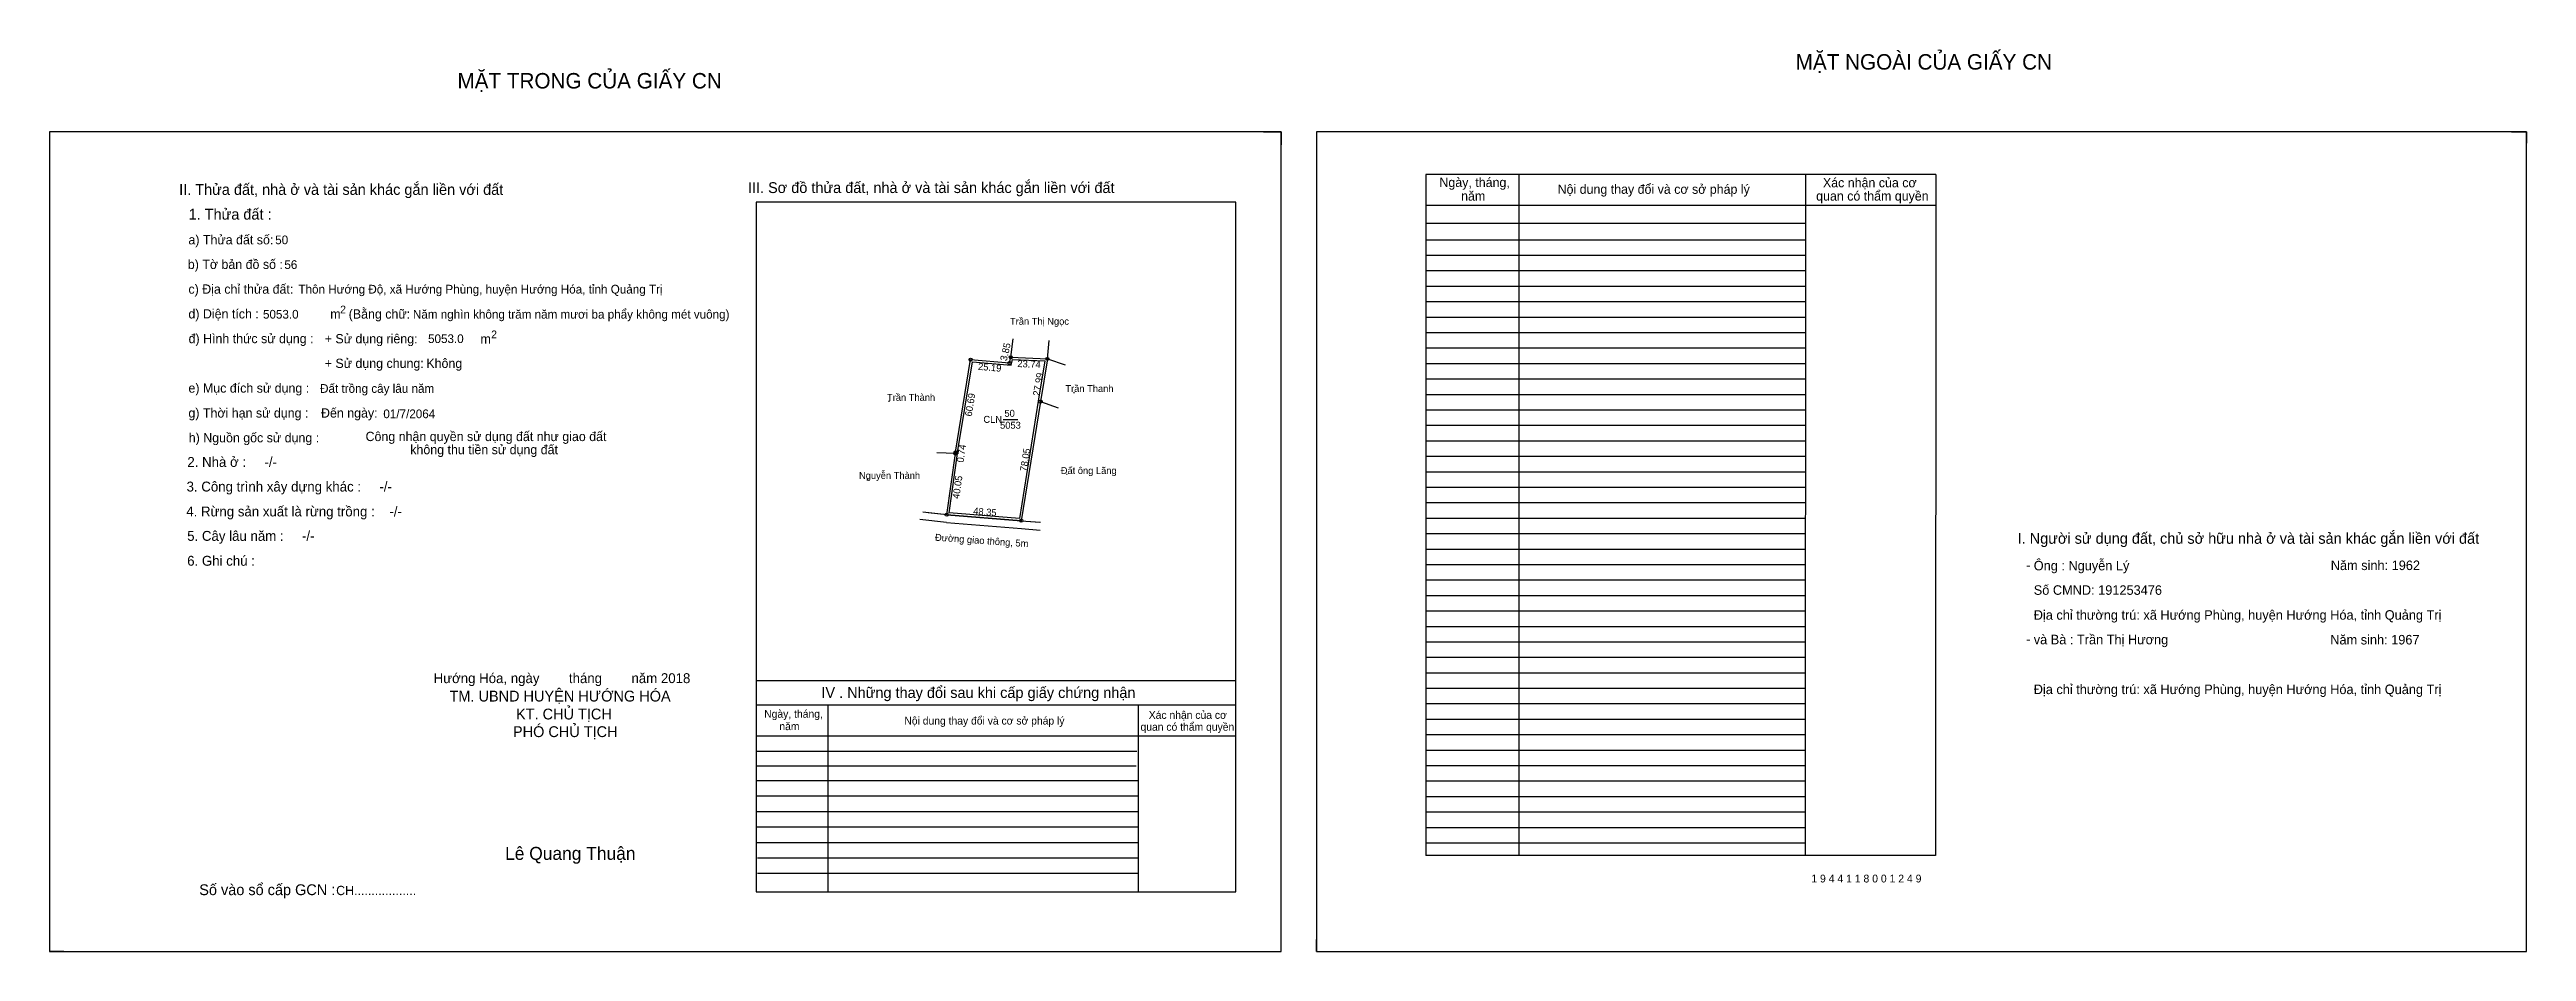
# Model space of a CAD drawing. Extents: x 532154 to 535661, y 1848440 to 1849024.
# Drawn here: x 534059 to 535661, y 1848440 to 1849024 of the extents above.
import ezdxf

# ---------------------------------------------------------------- set-up
doc = ezdxf.new("R2010")
doc.units = 0
for name, color, linetype in [('Default', 7, 'Continuous'), ('Level 10', 7, 'Continuous'), ('Level 11', 7, 'Continuous'), ('Level 13', 7, 'Continuous'), ('Level 27', 7, 'Continuous'), ('Level 36', 7, 'Continuous'), ('Level 49', 7, 'Continuous'), ('Level 55', 7, 'Continuous'), ('Level 6', 7, 'Continuous'), ('Level 60', 7, 'Continuous'), ('Level 7', 7, 'Continuous'), ('Level 8', 7, 'Continuous'), ('Level 9', 7, 'Continuous')]:
    doc.layers.add(name, color=color, linetype=linetype)

msp = doc.modelspace()

# ---------------------------------------------------------------- linework, layer by layer
at = {"layer": 'Level 10'}
for p, q in [((534844.2, 1848970.4), (534855.6, 1848970.4)), ((534855.6, 1848970.4), (534855.6, 1848962)), ((535651, 1848970.4), (535660.6, 1848970.4)), ((535660.6, 1848970.4), (535660.6, 1848963)), ((534645.1, 1848763.2), (534654.8, 1848823.1)), ((534639.4, 1848722.8), (534687.6, 1848718.9)), ((534059.4, 1848448.2), (534059.4, 1848440.4)), ((534878.4, 1848440.4), (534878.4, 1848448.2)), ((534068.6, 1848440.4), (534059.4, 1848440.4)), ((534878.4, 1848440.4), (534885.4, 1848440.4))]:
    msp.add_line(p, q, dxfattribs=at)
for points in [[(534059.4, 1848440.4), (534855.6, 1848440.4), (534855.6, 1848970.4), (534059.4, 1848970.4)], [(534878.4, 1848440.4), (535660.6, 1848440.4), (535660.6, 1848970.4), (534878.4, 1848970.4)], [(534639.4, 1848722.8), (534645, 1848762.4), (534645.1, 1848763.2), (534654.8, 1848823.1), (534679.9, 1848820.9), (534680.8, 1848824.6), (534704.5, 1848823.6), (534700, 1848795.9), (534687.6, 1848718.9)], [(534641, 1848724.1), (534646.3, 1848762.3), (534646.4, 1848763), (534656, 1848821.6), (534681, 1848819.4), (534681.9, 1848823.2), (534702.9, 1848822.3), (534698.6, 1848796.2), (534686.4, 1848720.4)]]:
    msp.add_lwpolyline(points, close=True, dxfattribs=at)
at = {"layer": 'Level 11'}
for centre in [(534680.8, 1848824.6), (534654.8, 1848823.1), (534679.9, 1848820.9), (534704.5, 1848823.6), (534700, 1848795.9), (534645, 1848762.4), (534645.1, 1848763.2), (534639.4, 1848722.8), (534639.4, 1848722.8), (534687.6, 1848718.9)]:
    msp.add_circle(centre, 1, dxfattribs=at)
at = {"layer": 'Level 27'}
for p, q in [((534680.8, 1848824.6), (534682.4, 1848836.5)), ((534704.5, 1848823.6), (534705.7, 1848835.5)), ((534704.5, 1848823.6), (534715.9, 1848819.7)), ((534700, 1848795.9), (534711.4, 1848792)), ((534645, 1848762.4), (534633, 1848762.7)), ((534639.4, 1848722.8), (534627.4, 1848724)), ((534639.4, 1848722.8), (534627.4, 1848724)), ((534687.6, 1848718.9), (534699.5, 1848717.9))]:
    msp.add_line(p, q, dxfattribs=at)
at = {"layer": 'Level 6'}
for p, q in [((534639.3, 1848717.8), (534622.1, 1848719.6)), ((534639.4, 1848722.8), (534624, 1848724.4)), ((534639.3, 1848717.8), (534687.8, 1848713.9)), ((534687.6, 1848718.9), (534700, 1848717.9)), ((534687.8, 1848713.9), (534699.7, 1848712.9))]:
    msp.add_line(p, q, dxfattribs=at)
at = {"layer": 'Level 7'}
for p, q in [((535194.4, 1848900.4), (534949.2, 1848900.4)), ((535194.4, 1848890.4), (534949.2, 1848890.4)), ((535194.4, 1848880.4), (534949.2, 1848880.4)), ((535194.4, 1848870.4), (534949.2, 1848870.4)), ((535194.4, 1848860.4), (534949.2, 1848860.4)), ((535194.4, 1848850.4), (534949.2, 1848850.4)), ((535194.4, 1848840.4), (534949.2, 1848840.4)), ((535194.4, 1848830.4), (534949.2, 1848830.4)), ((535194.4, 1848820.4), (534949.2, 1848820.4)), ((535194.4, 1848810.4), (534949.2, 1848810.4)), ((535194.4, 1848800.4), (534949.2, 1848800.4)), ((535194.4, 1848790.4), (534949.2, 1848790.4)), ((535194.4, 1848780.4), (534949.2, 1848780.4)), ((535194.4, 1848770.4), (534949.2, 1848770.4)), ((535194.4, 1848760.4), (534949.2, 1848760.4)), ((535194.4, 1848750.4), (534949.2, 1848750.4)), ((535194.4, 1848740.4), (534949.2, 1848740.4)), ((535194.4, 1848730.4), (534949.2, 1848730.4)), ((535194.4, 1848720.4), (534949.2, 1848720.4)), ((535194.4, 1848710.4), (534949.2, 1848710.4)), ((535194.4, 1848700.4), (534949.2, 1848700.4)), ((535194.4, 1848690.4), (534949.2, 1848690.4)), ((535194.4, 1848680.4), (534949.2, 1848680.4)), ((535194.4, 1848670.4), (534949.2, 1848670.4)), ((535194.4, 1848660.4), (534949.2, 1848660.4)), ((535194.4, 1848650.4), (534949.2, 1848650.4)), ((535194.4, 1848640.4), (534949.2, 1848640.4)), ((535194.4, 1848630.4), (534949.2, 1848630.4)), ((535194.4, 1848620.4), (534949.2, 1848620.4)), ((535194.4, 1848610.4), (534949.2, 1848610.4)), ((535194.4, 1848600.4), (534949.2, 1848600.4)), ((535194.4, 1848590.4), (534949.2, 1848590.4)), ((534762.3, 1848569.7), (534516.2, 1848569.7)), ((535194.4, 1848580.4), (534949.2, 1848580.4)), ((535194.4, 1848570.4), (534949.2, 1848570.4)), ((534761.9, 1848560.2), (534516.2, 1848560.2)), ((535194.4, 1848560.4), (534949.2, 1848560.4)), ((534763.2, 1848550.7), (534516.2, 1848550.7)), ((534763.2, 1848540.7), (534516.2, 1848540.7)), ((535194.4, 1848550.4), (534949.2, 1848550.4)), ((535194.4, 1848540.4), (534949.2, 1848540.4)), ((534763.2, 1848530.7), (534516.2, 1848530.7)), ((535194.4, 1848530.4), (534949.2, 1848530.4)), ((534763.2, 1848520.7), (534516.2, 1848520.7)), ((534763.2, 1848510.7), (534516.2, 1848510.7)), ((535194.4, 1848520.4), (534949.2, 1848520.4)), ((535194.4, 1848510.4), (534949.2, 1848510.4)), ((534763.2, 1848500.7), (534517, 1848500.7)), ((534763.2, 1848490.7), (534517, 1848490.7))]:
    msp.add_line(p, q, dxfattribs=at)
at = {"layer": 'Level 8'}
for p, q in [((535278.8, 1848942.8), (534949.2, 1848942.8)), ((534949.2, 1848942.8), (534949.2, 1848502.4)), ((535009.2, 1848942.8), (535009.2, 1848502.4)), ((535194.5, 1848942.6), (535194.4, 1848502.4)), ((535278.8, 1848942.8), (535278.6, 1848502.4)), ((534826.2, 1848925), (534516.2, 1848925)), ((534516.2, 1848925), (534516.2, 1848479)), ((534826.2, 1848479), (534826.2, 1848925)), ((535278.8, 1848922.8), (534949.2, 1848922.8)), ((535194.4, 1848911.1), (534949.2, 1848911.1)), ((534826.2, 1848615.4), (534516.2, 1848615.4)), ((534826.2, 1848599.6), (534516.2, 1848599.6)), ((534562.5, 1848599.6), (534562.5, 1848479)), ((534763.2, 1848599.6), (534763.2, 1848479)), ((534826.2, 1848579.6), (534516.2, 1848579.6)), ((535278.6, 1848502.4), (534949.2, 1848502.4)), ((534516.2, 1848479), (534826.2, 1848479))]:
    msp.add_line(p, q, dxfattribs=at)
at = {"layer": 'Level 9'}
msp.add_line((534675.9, 1848784.3), (534685.4, 1848784.3), dxfattribs=at)

# ---------------------------------------------------------------- texts
at = {"layer": 'Default'}
for s, p in [('e) Mục đích sử dụng :', (534149.2, 1848801.7)), ('g) Thời hạn sử dụng :', (534149.2, 1848785.6)), ('Đến ngày:', (534234.9, 1848785.6)), ('h) Nguồn gốc sử dụng :', (534149.4, 1848769.6)), ('Công nhận quyền sử dụng đất như giao đất', (534263.7, 1848770.4)), ('không thu tiền sử dụng đất', (534292.6, 1848761.9))]:
    msp.add_text(s, height=6, dxfattribs=at).set_placement(p)
at = {"layer": 'Level 13'}
for s, p in [('CLN', (534663.1, 1848782.2)), ('5053', (534673.9, 1848778.4)), ('50', (534676.7, 1848786.1))]:
    msp.add_text(s, height=4.5, dxfattribs=at).set_placement(p)
at = {"layer": 'Level 36'}
for p in [(534601, 1848795.6), (534720.5, 1848801.3), (534587.2, 1848745.2), (534715.9, 1848748.4)]:
    msp.add_text('.', height=6, dxfattribs=at).set_placement(p)
msp.add_text('Đường giao thông, 5m', height=4.5, rotation=356, dxfattribs=at).set_placement((534631.7, 1848706))
at = {"layer": 'Level 49'}
for s, rotation, p in [('3.85', 77.0835, (534678.2, 1848821.9)), ('25.19', 355.0115, (534659.5, 1848816.5)), ('23.74', 357.4413, (534685, 1848818.3)), ('27.99', 80.8103, (534699.5, 1848799.3)), ('60.69', 80.7363, (534655.5, 1848786.1)), ('0.74', 82.1998, (534650.3, 1848756.3)), ('78.05', 80.814, (534691.1, 1848750.5)), ('40.05', 81.9913, (534647.5, 1848732.8)), ('48.35', 355.385, (534656.4, 1848723))]:
    msp.add_text(s, height=4.5, rotation=rotation, dxfattribs=at).set_placement(p)
at = {"layer": 'Level 55'}
for s, height, p in [('8', 0.8, (534654.6, 1848823.1)), ('0', 0.22, (534654.8, 1848822.9)), ('0', 0.22, (534654.8, 1848822.9)), ('9', 0.8, (534679.6, 1848820.9)), ('0', 0.22, (534679.8, 1848820.7)), ('0', 0.22, (534679.8, 1848820.7)), ('1', 0.8, (534680.6, 1848824.6)), ('0', 0.22, (534680.7, 1848824.4)), ('21', 0.22, (534680.6, 1848824.4)), ('0', 0.22, (534680.7, 1848824.4)), ('2', 0.8, (534704.2, 1848823.6)), ('21', 0.22, (534704.4, 1848823.4)), ('0', 0.22, (534704.4, 1848823.4)), ('3', 0.8, (534699.8, 1848795.9)), ('0', 0.22, (534700, 1848795.7)), ('0', 0.22, (534700, 1848795.7)), ('6', 0.8, (534644.7, 1848762.4)), ('7', 0.8, (534644.8, 1848763.2)), ('0', 0.22, (534644.9, 1848762.2)), ('0', 0.22, (534644.9, 1848762.2)), ('0', 0.22, (534644.9, 1848762.2)), ('0', 0.22, (534644.9, 1848762.2)), ('0', 0.22, (534645, 1848763)), ('0', 0.22, (534645, 1848763)), ('5', 0.8, (534639.1, 1848722.8)), ('0', 0.22, (534639.3, 1848722.6)), ('0', 0.22, (534639.3, 1848722.6)), ('0', 0.22, (534639.3, 1848722.6)), ('4', 0.8, (534687.3, 1848718.9)), ('0', 0.22, (534687.5, 1848718.7)), ('0', 0.22, (534687.5, 1848718.7))]:
    msp.add_text(s, height=height, dxfattribs=at).set_placement(p)
at = {"layer": 'Level 6'}
for s, height, p in [('50', 5.63, (534205.3, 1848897.7)), ('56', 5.63, (534211.2, 1848881.7)), ('Thôn Hướng Độ, xã Hướng Phùng, huyện Hướng Hóa, tỉnh Quảng Trị', 5.64, (534220.3, 1848865.8)), ('5053.0', 5.63, (534197.4, 1848849.6)), ('Năm nghìn không trăm năm mươi ba phẩy không mét vuông)', 5.632, (534294.3, 1848849.6)), ('5053.0', 5.63, (534304.1, 1848833.8)), ('Đất trồng cây lâu năm', 5.64, (534234.3, 1848801.6)), ('01/7/2064', 5.64, (534275.2, 1848785.2)), ('Ông : Nguyễn Lý', 6.16, (535342.1, 1848686.8)), ('Năm sinh: 1962', 6.16, (535534.1, 1848687)), ('Số CMND: 191253476', 6.16, (535342.1, 1848671)), ('Địa chỉ thường trú: xã Hướng Phùng, huyện Hướng Hóa, tỉnh Quảng Trị', 6.16, (535342.1, 1848654.9)), ('và Bà : Trần Thị Hương', 6.16, (535342.1, 1848639)), ('Năm sinh: 1967', 6.16, (535533.8, 1848638.9)), ('Địa chỉ thường trú: xã Hướng Phùng, huyện Hướng Hóa, tỉnh Quảng Trị', 6.16, (535342.1, 1848606.8)), ('1 9 4 4 1 1 8 0 0 1 2 4 9', 5.04, (535198.3, 1848485))]:
    msp.add_text(s, height=height, dxfattribs=at).set_placement(p)
at = {"layer": 'Level 60'}
for s, p in [('Trần Thị Ngọc', (534680.3, 1848845.6)), ('Trần Thành', (534600.8, 1848796.4)), ('Trần Thanh', (534716.1, 1848802.1)), ('Nguyễn Thành', (534582.7, 1848745.9)), ('Đất ông Lãng', (534713.1, 1848749.1))]:
    msp.add_text(s, height=4.5, dxfattribs=at).set_placement(p)
at = {"layer": 'Level 7'}
for s, height, p in [('MẶT NGOÀI CỦA GIẤY CN', 10, (535188.2, 1849010.6)), ('MẶT TRONG CỦA GIẤY CN', 10, (534323.1, 1848998.4)), ('II. Thửa đất, nhà ở và tài sản khác gắn liền với đất', 7, (534143.2, 1848929.6)), ('III. Sơ đồ thửa đất, nhà ở và tài sản khác gắn liền với đất', 7, (534510.9, 1848930.8)), ('Ngày, tháng,', 6, (534957.9, 1848934.7)), ('Xác nhận của cơ', 6, (535205.8, 1848934.5)), ('năm', 6, (534971.9, 1848925.9)), ('Nội dung thay đổi và cơ sở pháp lý', 6, (535034.3, 1848930.3)), (' quan có thẩm quyền', 6, (535199.2, 1848925.9)), ('1. Thửa đất :', 7, (534149.3, 1848913.6)), ('a) Thửa đất số:', 6, (534149.2, 1848897.6)), ('b) Tờ bản đồ số :', 6, (534148.8, 1848881.7)), ('c) Địa chỉ thửa đất:', 6, (534149.2, 1848865.7)), ('2', 5, (534247.3, 1848853)), ('d) Diện tích :', 6, (534149.2, 1848849.7)), ('m', 6, (534240.9, 1848849.6)), ('(Bằng chữ:', 6, (534252.8, 1848849.6)), ('2', 5, (534344.9, 1848836.9)), ('đ) Hình thức sử dụng :', 6, (534149.3, 1848833.7)), ('+ Sử dụng riêng:', 6, (534237.3, 1848833.6)), ('m', 6, (534338, 1848833.5)), ('+ Sử dụng chung:', 6, (534237.3, 1848817.7)), ('Không', 6, (534303, 1848817.7)), ('2. Nhà ở :     -/-', 6.4, (534148.5, 1848753.7)), ('3. Công trình xây dựng khác :     -/-', 6.4, (534148, 1848737.8)), ('4. Rừng sản xuất là rừng trồng :    -/-', 6.4, (534147.8, 1848721.7)), ('5. Cây lâu năm :     -/-', 6.4, (534148.4, 1848705.9)), ('I. Người sử dụng đất, chủ sở hữu nhà ở và tài sản khác gắn liền với đất', 7, (535331.7, 1848704)), ('6. Ghi chú :', 6.4, (534148.4, 1848689.8)), ('-', 6.4, (535337.1, 1848687)), ('-', 6.4, (535337.2, 1848639.2)), ('Hướng Hóa, ngày        tháng        năm 2018', 6.4, (534307.7, 1848613.9)), ('TM. UBND HUYỆN HƯỚNG HÓA', 7, (534318, 1848602)), ('IV . Những thay đổi sau khi cấp giấy chứng nhận', 7, (534558.4, 1848604.3)), ('PHÓ CHỦ TỊCH', 7, (534359, 1848579)), ('KT. CHỦ TỊCH', 7, (534361, 1848590.4)), ('Ngày, tháng,', 5, (534521.4, 1848591.5)), ('năm', 5, (534531.2, 1848583.5)), ('Nội dung thay đổi và cơ sở pháp lý', 5, (534612, 1848587.1)), (' quan có thẩm quyền', 5, (534762.8, 1848583.1)), ('Xác nhận của cơ', 5, (534770, 1848590.8)), ('Lê Quang Thuận', 8.4, (534353.9, 1848499.6)), ('Số vào sổ cấp GCN :', 7, (534156.2, 1848476.8)), ('CH..................', 6, (534244.7, 1848476.8))]:
    msp.add_text(s, height=height, dxfattribs=at).set_placement(p)

doc.saveas('drawing.dxf')
